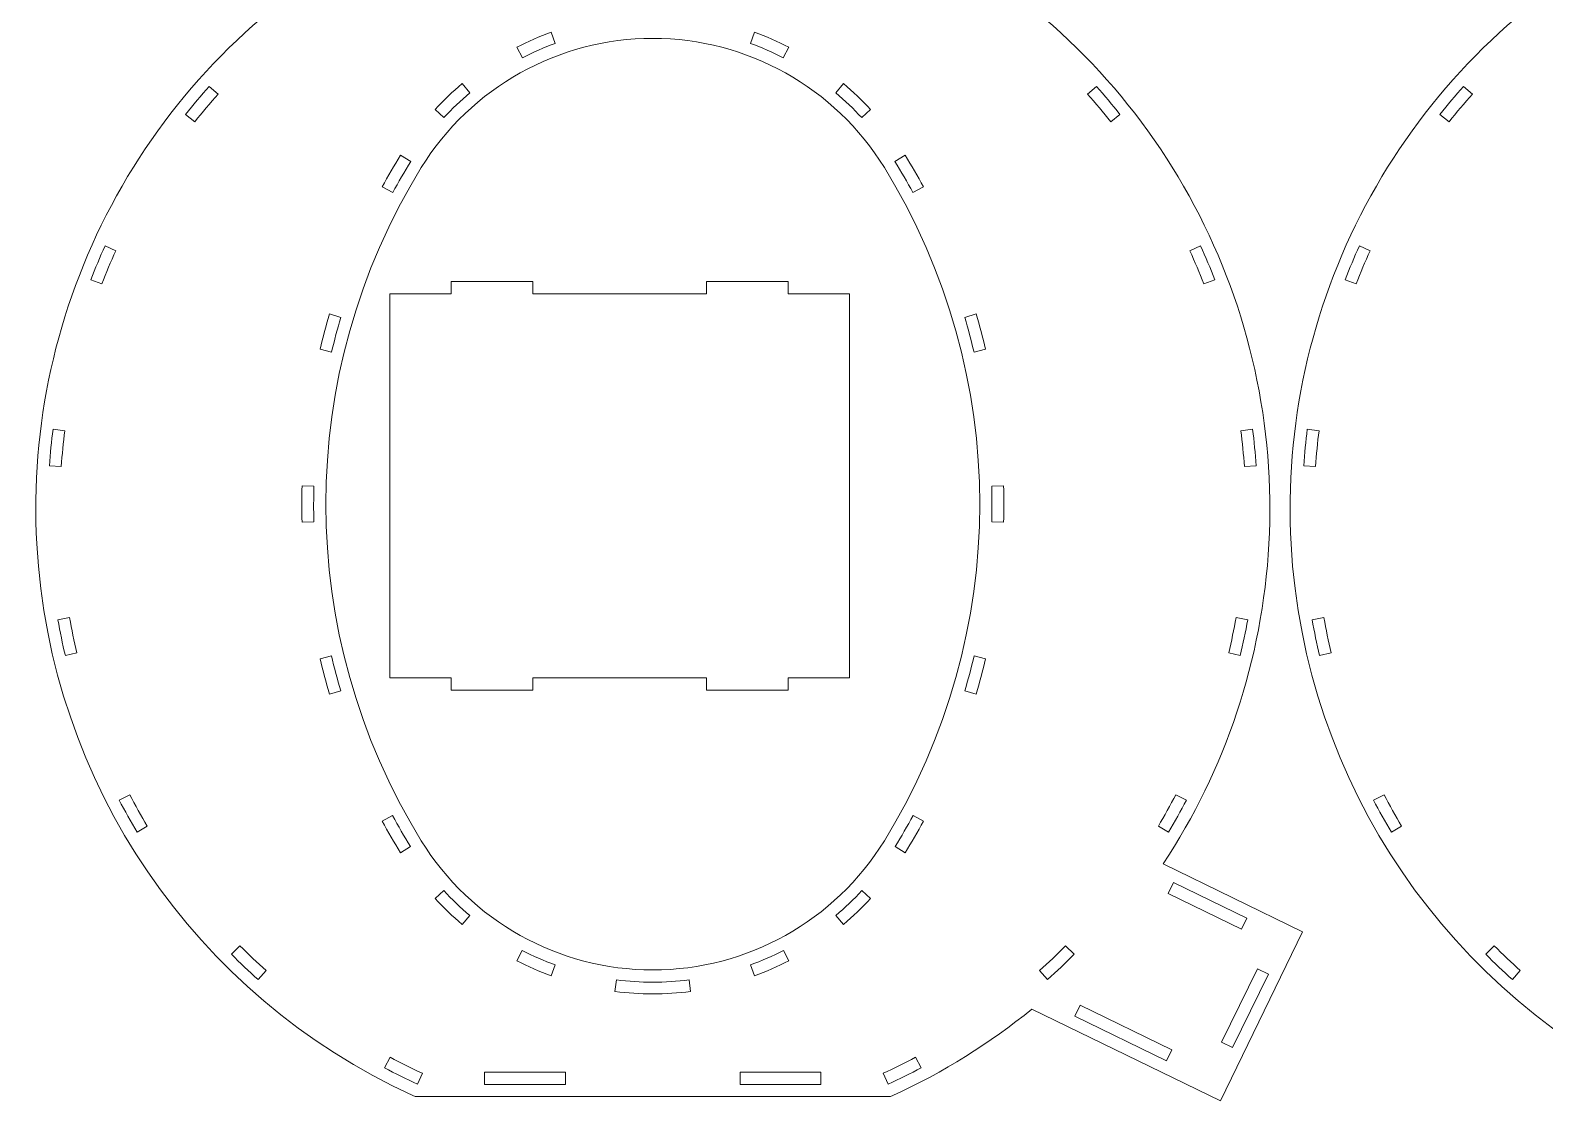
# Model space of a CAD drawing. Header units: millimetres. Extents: x -417 to 415, y -530 to 530.
# Drawn here: x -416.5 to -46, y -514.1 to -252.1 of the extents above; entities that cross this region are included whole.
import ezdxf

# ---------------------------------------------------------------- set-up
doc = ezdxf.new("R2010")
doc.units = ezdxf.units.MM
doc.header["$MEASUREMENT"] = 0
doc.layers.add('Camada 1', color=7, linetype='Continuous')

msp = doc.modelspace()

# ---------------------------------------------------------------- linework, layer by layer
at = {"layer": 'Camada 1', "color": 250, "lineweight": 20}
for points, knots in [([(-190.1563, -233.491), (-165.4218, -248.2729), (-145.226, -269.5054), (-131.6999, -294.9471), (-131.6999, -294.9471), (-118.1774, -320.3821), (-111.8705, -348.9905), (-113.4453, -377.7546), (-113.4453, -377.7546), (-115.0043, -406.2307), (-124.1727, -433.1459), (-139.3084, -456.0972), (-139.3084, -456.0972), (-139.3084, -456.0972), (-105.185, -472.6994), (-105.185, -472.6994), (-105.185, -472.6994), (-105.185, -472.6994), (-125.31, -514.0635), (-125.31, -514.0635), (-125.31, -514.0635), (-125.31, -514.0635), (-171.4285, -491.6252), (-171.4285, -491.6252), (-171.4285, -491.6252), (-181.6874, -499.9822), (-193.0848, -507.1224), (-205.4466, -512.781), (-205.4466, -512.781), (-205.4466, -512.781), (-206.0413, -513.0532), (-206.0413, -513.0532), (-206.0413, -513.0532), (-206.0413, -513.0532), (-322.3492, -513.0532), (-322.3492, -513.0532), (-322.3492, -513.0532), (-322.3492, -513.0532), (-322.9439, -512.781), (-322.9439, -512.781), (-322.9439, -512.781), (-376.3088, -488.3531), (-411.7369, -436.3566), (-414.9452, -377.7542), (-414.9452, -377.7542), (-416.5201, -348.9869), (-410.2116, -320.3754), (-396.686, -294.9385), (-396.686, -294.9385), (-383.1599, -269.5005), (-362.9658, -248.2711), (-338.2342, -233.491), (-338.2342, -233.491), (-292.6365, -206.241), (-235.7539, -206.2409), (-190.1563, -233.491)], [0, 0, 0, 0, 0.06666667, 0.06666667, 0.06666667, 0.06666667, 0.13333333, 0.13333333, 0.13333333, 0.13333333, 0.2, 0.2, 0.2, 0.2, 0.26666667, 0.26666667, 0.26666667, 0.26666667, 0.33333333, 0.33333333, 0.33333333, 0.33333333, 0.4, 0.4, 0.4, 0.4, 0.46666667, 0.46666667, 0.46666667, 0.46666667, 0.53333333, 0.53333333, 0.53333333, 0.53333333, 0.6, 0.6, 0.6, 0.6, 0.66666667, 0.66666667, 0.66666667, 0.66666667, 0.73333333, 0.73333333, 0.73333333, 0.73333333, 0.8, 0.8, 0.8, 0.8, 0.86666667, 0.86666667, 0.86666667, 0.86666667, 1, 1, 1, 1]), ([(116.7604, -233.491), (141.4949, -248.2729), (161.6907, -269.5054), (175.2168, -294.9471), (175.2168, -294.9471), (188.7393, -320.3821), (195.0462, -348.9905), (193.4714, -377.7546), (193.4714, -377.7546), (191.9124, -406.2307), (182.744, -433.1459), (167.6083, -456.0972), (167.6083, -456.0972), (167.6083, -456.0972), (201.7317, -472.6994), (201.7317, -472.6994), (201.7317, -472.6994), (201.7317, -472.6994), (181.6067, -514.0635), (181.6067, -514.0635), (181.6067, -514.0635), (181.6067, -514.0635), (135.4882, -491.6252), (135.4882, -491.6252), (135.4882, -491.6252), (125.2293, -499.9822), (113.8319, -507.1224), (101.4701, -512.781), (101.4701, -512.781), (101.4701, -512.781), (100.8754, -513.0532), (100.8754, -513.0532), (100.8754, -513.0532), (100.8754, -513.0532), (-15.4325, -513.0532), (-15.4325, -513.0532), (-15.4325, -513.0532), (-15.4325, -513.0532), (-16.0272, -512.781), (-16.0272, -512.781), (-16.0272, -512.781), (-69.3921, -488.3531), (-104.8202, -436.3566), (-108.0285, -377.7542), (-108.0285, -377.7542), (-109.6034, -348.9869), (-103.2949, -320.3754), (-89.7693, -294.9385), (-89.7693, -294.9385), (-76.2432, -269.5005), (-56.0491, -248.2711), (-31.3175, -233.491), (-31.3175, -233.491), (14.2802, -206.241), (71.1628, -206.2409), (116.7604, -233.491)], [0, 0, 0, 0, 0.06666667, 0.06666667, 0.06666667, 0.06666667, 0.13333333, 0.13333333, 0.13333333, 0.13333333, 0.2, 0.2, 0.2, 0.2, 0.26666667, 0.26666667, 0.26666667, 0.26666667, 0.33333333, 0.33333333, 0.33333333, 0.33333333, 0.4, 0.4, 0.4, 0.4, 0.46666667, 0.46666667, 0.46666667, 0.46666667, 0.53333333, 0.53333333, 0.53333333, 0.53333333, 0.6, 0.6, 0.6, 0.6, 0.66666667, 0.66666667, 0.66666667, 0.66666667, 0.73333333, 0.73333333, 0.73333333, 0.73333333, 0.8, 0.8, 0.8, 0.8, 0.86666667, 0.86666667, 0.86666667, 0.86666667, 1, 1, 1, 1]), ([(-264.1953, -254.0533), (-287.2904, -254.0533), (-308.7345, -266.0278), (-320.8504, -285.6896), (-320.8504, -285.6896), (-351.9691, -336.1894), (-351.9691, -399.9171), (-320.8504, -450.4169), (-320.8504, -450.4169), (-308.7345, -470.0787), (-287.2904, -482.0532), (-264.1953, -482.0532), (-264.1953, -482.0532), (-241.1002, -482.0532), (-219.656, -470.0787), (-207.5401, -450.4169), (-207.5401, -450.4169), (-176.4215, -399.9173), (-176.4213, -336.19), (-207.5396, -285.6903), (-207.5396, -285.6903), (-219.6557, -266.028), (-241.0998, -254.0533), (-264.1953, -254.0533)], [0, 0, 0, 0, 0.14285714, 0.14285714, 0.14285714, 0.14285714, 0.28571429, 0.28571429, 0.28571429, 0.28571429, 0.42857143, 0.42857143, 0.42857143, 0.42857143, 0.57142857, 0.57142857, 0.57142857, 0.57142857, 0.71428571, 0.71428571, 0.71428571, 0.71428571, 1, 1, 1, 1]), ([(-288.064, -255.2773), (-288.064, -255.2773), (-289.0678, -252.5192), (-289.0678, -252.5192), (-289.0678, -252.5192), (-291.9427, -253.5701), (-294.7501, -254.803), (-297.4691, -256.2088), (-297.4691, -256.2088), (-297.4691, -256.2088), (-296.1181, -258.813), (-296.1181, -258.813), (-296.1181, -258.813), (-293.5142, -257.4677), (-290.8243, -256.2862), (-288.064, -255.2773)], [0, 0, 0, 0, 0.2, 0.2, 0.2, 0.2, 0.4, 0.4, 0.4, 0.4, 0.6, 0.6, 0.6, 0.6, 1, 1, 1, 1]), ([(-232.2724, -258.8131), (-232.2724, -258.8131), (-230.9213, -256.2088), (-230.9213, -256.2088), (-230.9213, -256.2088), (-233.6403, -254.803), (-236.4477, -253.5701), (-239.3226, -252.5192), (-239.3226, -252.5192), (-239.3226, -252.5192), (-240.3264, -255.2774), (-240.3264, -255.2774), (-240.3264, -255.2774), (-237.5662, -256.2864), (-234.8762, -257.4677), (-232.2724, -258.8131)], [0, 0, 0, 0, 0.2, 0.2, 0.2, 0.2, 0.4, 0.4, 0.4, 0.4, 0.6, 0.6, 0.6, 0.6, 1, 1, 1, 1]), ([(-378.512, -272.6595), (-378.512, -272.6595), (-376.2582, -274.4481), (-376.2582, -274.4481), (-376.2582, -274.4481), (-374.4317, -272.1498), (-372.5386, -269.9044), (-370.5822, -267.7155), (-370.5822, -267.7155), (-370.5822, -267.7155), (-372.7239, -265.7987), (-372.7239, -265.7987), (-372.7239, -265.7987), (-374.7212, -268.0331), (-376.6528, -270.3198), (-378.512, -272.6595)], [0, 0, 0, 0, 0.2, 0.2, 0.2, 0.2, 0.4, 0.4, 0.4, 0.4, 0.6, 0.6, 0.6, 0.6, 1, 1, 1, 1]), ([(-308.9583, -267.3728), (-308.9583, -267.3728), (-310.8405, -265.1297), (-310.8405, -265.1297), (-310.8405, -265.1297), (-313.1824, -267.1005), (-315.399, -269.2193), (-317.4731, -271.4702), (-317.4731, -271.4702), (-317.4731, -271.4702), (-315.3198, -273.4488), (-315.3198, -273.4488), (-315.3198, -273.4488), (-313.3221, -271.2828), (-311.1965, -269.2546), (-308.9583, -267.3728)], [0, 0, 0, 0, 0.2, 0.2, 0.2, 0.2, 0.4, 0.4, 0.4, 0.4, 0.6, 0.6, 0.6, 0.6, 1, 1, 1, 1]), ([(-217.5499, -265.1297), (-217.5499, -265.1297), (-219.4322, -267.3729), (-219.4322, -267.3729), (-219.4322, -267.3729), (-217.194, -269.2547), (-215.0682, -271.2829), (-213.0706, -273.4489), (-213.0706, -273.4489), (-213.0706, -273.4489), (-210.9173, -271.4702), (-210.9173, -271.4702), (-210.9173, -271.4702), (-212.9914, -269.2193), (-215.208, -267.1005), (-217.5499, -265.1297)], [0, 0, 0, 0, 0.2, 0.2, 0.2, 0.2, 0.4, 0.4, 0.4, 0.4, 0.6, 0.6, 0.6, 0.6, 1, 1, 1, 1]), ([(-155.6667, -265.7988), (-155.6667, -265.7988), (-157.8082, -267.7155), (-157.8082, -267.7155), (-157.8082, -267.7155), (-155.8518, -269.9044), (-153.9587, -272.1498), (-152.1322, -274.4481), (-152.1322, -274.4481), (-152.1322, -274.4481), (-149.8785, -272.6596), (-149.8785, -272.6596), (-149.8785, -272.6596), (-151.738, -270.3201), (-153.6692, -268.033), (-155.6667, -265.7988)], [0, 0, 0, 0, 0.2, 0.2, 0.2, 0.2, 0.4, 0.4, 0.4, 0.4, 0.6, 0.6, 0.6, 0.6, 1, 1, 1, 1]), ([(-71.5953, -272.6595), (-71.5953, -272.6595), (-69.3415, -274.4481), (-69.3415, -274.4481), (-69.3415, -274.4481), (-67.515, -272.1498), (-65.6219, -269.9044), (-63.6655, -267.7155), (-63.6655, -267.7155), (-63.6655, -267.7155), (-65.8072, -265.7987), (-65.8072, -265.7987), (-65.8072, -265.7987), (-67.8045, -268.0331), (-69.7361, -270.3198), (-71.5953, -272.6595)], [0, 0, 0, 0, 0.2, 0.2, 0.2, 0.2, 0.4, 0.4, 0.4, 0.4, 0.6, 0.6, 0.6, 0.6, 1, 1, 1, 1]), ([(-323.4396, -284.1741), (-323.4396, -284.1741), (-325.9257, -282.642), (-325.9257, -282.642), (-325.9257, -282.642), (-327.4917, -285.1869), (-328.9877, -287.7749), (-330.4114, -290.4021), (-330.4114, -290.4021), (-330.4114, -290.4021), (-327.8434, -291.7916), (-327.8434, -291.7916), (-327.8434, -291.7916), (-326.45, -289.2228), (-324.9836, -286.6821), (-323.4396, -284.1741)], [0, 0, 0, 0, 0.2, 0.2, 0.2, 0.2, 0.4, 0.4, 0.4, 0.4, 0.6, 0.6, 0.6, 0.6, 1, 1, 1, 1]), ([(-200.547, -291.7916), (-200.547, -291.7916), (-197.979, -290.4021), (-197.979, -290.4021), (-197.979, -290.4021), (-199.4027, -287.7749), (-200.8987, -285.1869), (-202.4647, -282.642), (-202.4647, -282.642), (-202.4647, -282.642), (-204.9508, -284.1741), (-204.9508, -284.1741), (-204.9508, -284.1741), (-203.4068, -286.6821), (-201.9404, -289.2228), (-200.547, -291.7916)], [0, 0, 0, 0, 0.2, 0.2, 0.2, 0.2, 0.4, 0.4, 0.4, 0.4, 0.6, 0.6, 0.6, 0.6, 1, 1, 1, 1]), ([(-401.7109, -313.1162), (-401.7109, -313.1162), (-399.0189, -314.1565), (-399.0189, -314.1565), (-399.0189, -314.1565), (-397.9588, -311.4188), (-396.8194, -308.7119), (-395.6027, -306.0402), (-395.6027, -306.0402), (-395.6027, -306.0402), (-398.2228, -304.8449), (-398.2228, -304.8449), (-398.2228, -304.8449), (-399.4633, -307.5667), (-400.6287, -310.324), (-401.7109, -313.1162)], [0, 0, 0, 0, 0.2, 0.2, 0.2, 0.2, 0.4, 0.4, 0.4, 0.4, 0.6, 0.6, 0.6, 0.6, 1, 1, 1, 1]), ([(-130.1678, -304.845), (-130.1678, -304.845), (-132.7877, -306.0402), (-132.7877, -306.0402), (-132.7877, -306.0402), (-131.571, -308.7119), (-130.4316, -311.4188), (-129.3715, -314.1565), (-129.3715, -314.1565), (-129.3715, -314.1565), (-126.6796, -313.1162), (-126.6796, -313.1162), (-126.6796, -313.1162), (-127.7621, -310.3241), (-128.9271, -307.5667), (-130.1678, -304.845)], [0, 0, 0, 0, 0.2, 0.2, 0.2, 0.2, 0.4, 0.4, 0.4, 0.4, 0.6, 0.6, 0.6, 0.6, 1, 1, 1, 1]), ([(-94.7942, -313.1162), (-94.7942, -313.1162), (-92.1022, -314.1565), (-92.1022, -314.1565), (-92.1022, -314.1565), (-91.0421, -311.4188), (-89.9027, -308.7119), (-88.686, -306.0402), (-88.686, -306.0402), (-88.686, -306.0402), (-91.3061, -304.8449), (-91.3061, -304.8449), (-91.3061, -304.8449), (-92.5466, -307.5667), (-93.712, -310.324), (-94.7942, -313.1162)], [0, 0, 0, 0, 0.2, 0.2, 0.2, 0.2, 0.4, 0.4, 0.4, 0.4, 0.6, 0.6, 0.6, 0.6, 1, 1, 1, 1]), ([(-216.0677, -410.5584), (-216.0677, -410.5584), (-216.0677, -316.5584), (-216.0677, -316.5584), (-216.0677, -316.5584), (-216.0677, -316.5584), (-231.0677, -316.5584), (-231.0677, -316.5584), (-231.0677, -316.5584), (-231.0677, -316.5584), (-231.0677, -313.5584), (-231.0677, -313.5584), (-231.0677, -313.5584), (-231.0677, -313.5584), (-251.0677, -313.5584), (-251.0677, -313.5584), (-251.0677, -313.5584), (-251.0677, -313.5584), (-251.0677, -316.5584), (-251.0677, -316.5584), (-251.0677, -316.5584), (-251.0677, -316.5584), (-293.5703, -316.5584), (-293.5703, -316.5584), (-293.5703, -316.5584), (-293.5703, -316.5584), (-293.5703, -313.5584), (-293.5703, -313.5584), (-293.5703, -313.5584), (-293.5703, -313.5584), (-313.5703, -313.5584), (-313.5703, -313.5584), (-313.5703, -313.5584), (-313.5703, -313.5584), (-313.5703, -316.5584), (-313.5703, -316.5584), (-313.5703, -316.5584), (-313.5703, -316.5584), (-328.5703, -316.5584), (-328.5703, -316.5584), (-328.5703, -316.5584), (-328.5703, -316.5584), (-328.5703, -410.5584), (-328.5703, -410.5584), (-328.5703, -410.5584), (-328.5703, -410.5584), (-313.5703, -410.5584), (-313.5703, -410.5584), (-313.5703, -410.5584), (-313.5703, -410.5584), (-313.5703, -413.5584), (-313.5703, -413.5584), (-313.5703, -413.5584), (-313.5703, -413.5584), (-293.5703, -413.5584), (-293.5703, -413.5584), (-293.5703, -413.5584), (-293.5703, -413.5584), (-293.5703, -410.5584), (-293.5703, -410.5584), (-293.5703, -410.5584), (-293.5703, -410.5584), (-251.0677, -410.5584), (-251.0677, -410.5584), (-251.0677, -410.5584), (-251.0677, -410.5584), (-251.0677, -413.5584), (-251.0677, -413.5584), (-251.0677, -413.5584), (-251.0677, -413.5584), (-231.0677, -413.5584), (-231.0677, -413.5584), (-231.0677, -413.5584), (-231.0677, -413.5584), (-231.0677, -410.5584), (-231.0677, -410.5584), (-231.0677, -410.5584), (-231.0677, -410.5584), (-216.0677, -410.5584), (-216.0677, -410.5584)], [0, 0, 0, 0, 0.04761905, 0.04761905, 0.04761905, 0.04761905, 0.0952381, 0.0952381, 0.0952381, 0.0952381, 0.14285714, 0.14285714, 0.14285714, 0.14285714, 0.19047619, 0.19047619, 0.19047619, 0.19047619, 0.23809524, 0.23809524, 0.23809524, 0.23809524, 0.28571429, 0.28571429, 0.28571429, 0.28571429, 0.33333333, 0.33333333, 0.33333333, 0.33333333, 0.38095238, 0.38095238, 0.38095238, 0.38095238, 0.42857143, 0.42857143, 0.42857143, 0.42857143, 0.47619048, 0.47619048, 0.47619048, 0.47619048, 0.52380952, 0.52380952, 0.52380952, 0.52380952, 0.57142857, 0.57142857, 0.57142857, 0.57142857, 0.61904762, 0.61904762, 0.61904762, 0.61904762, 0.66666667, 0.66666667, 0.66666667, 0.66666667, 0.71428571, 0.71428571, 0.71428571, 0.71428571, 0.76190476, 0.76190476, 0.76190476, 0.76190476, 0.80952381, 0.80952381, 0.80952381, 0.80952381, 0.85714286, 0.85714286, 0.85714286, 0.85714286, 0.9047619, 0.9047619, 0.9047619, 0.9047619, 1, 1, 1, 1]), ([(-340.5217, -322.3317), (-340.5217, -322.3317), (-343.3071, -321.4999), (-343.3071, -321.4999), (-343.3071, -321.4999), (-344.1603, -324.3636), (-344.9348, -327.2508), (-345.6292, -330.1571), (-345.6292, -330.1571), (-345.6292, -330.1571), (-342.7995, -330.8314), (-342.7995, -330.8314), (-342.7995, -330.8314), (-342.1185, -327.9828), (-341.3614, -325.148), (-340.5217, -322.3317)], [0, 0, 0, 0, 0.2, 0.2, 0.2, 0.2, 0.4, 0.4, 0.4, 0.4, 0.6, 0.6, 0.6, 0.6, 1, 1, 1, 1]), ([(-185.5909, -330.8314), (-185.5909, -330.8314), (-182.7612, -330.1571), (-182.7612, -330.1571), (-182.7612, -330.1571), (-183.4556, -327.2508), (-184.2301, -324.3636), (-185.0833, -321.4999), (-185.0833, -321.4999), (-185.0833, -321.4999), (-187.8688, -322.3317), (-187.8688, -322.3317), (-187.8688, -322.3317), (-187.0295, -325.148), (-186.2717, -327.9827), (-185.5909, -330.8314)], [0, 0, 0, 0, 0.2, 0.2, 0.2, 0.2, 0.4, 0.4, 0.4, 0.4, 0.6, 0.6, 0.6, 0.6, 1, 1, 1, 1]), ([(-411.8285, -358.6449), (-411.8285, -358.6449), (-408.9363, -358.8381), (-408.9363, -358.8381), (-408.9363, -358.8381), (-408.7386, -355.909), (-408.4561, -352.9857), (-408.0892, -350.0729), (-408.0892, -350.0729), (-408.0892, -350.0729), (-410.9602, -349.7093), (-410.9602, -349.7093), (-410.9602, -349.7093), (-411.3336, -352.6707), (-411.6262, -355.6498), (-411.8285, -358.6449)], [0, 0, 0, 0, 0.2, 0.2, 0.2, 0.2, 0.4, 0.4, 0.4, 0.4, 0.6, 0.6, 0.6, 0.6, 1, 1, 1, 1]), ([(-117.4303, -349.7093), (-117.4303, -349.7093), (-120.3012, -350.0729), (-120.3012, -350.0729), (-120.3012, -350.0729), (-119.9343, -352.9857), (-119.6518, -355.909), (-119.4541, -358.8381), (-119.4541, -358.8381), (-119.4541, -358.8381), (-116.562, -358.6449), (-116.562, -358.6449), (-116.562, -358.6449), (-116.765, -355.6499), (-117.0568, -352.6707), (-117.4303, -349.7093)], [0, 0, 0, 0, 0.2, 0.2, 0.2, 0.2, 0.4, 0.4, 0.4, 0.4, 0.6, 0.6, 0.6, 0.6, 1, 1, 1, 1]), ([(-104.9118, -358.6449), (-104.9118, -358.6449), (-102.0196, -358.8381), (-102.0196, -358.8381), (-102.0196, -358.8381), (-101.8219, -355.909), (-101.5394, -352.9857), (-101.1725, -350.0729), (-101.1725, -350.0729), (-101.1725, -350.0729), (-104.0435, -349.7093), (-104.0435, -349.7093), (-104.0435, -349.7093), (-104.4169, -352.6707), (-104.7095, -355.6498), (-104.9118, -358.6449)], [0, 0, 0, 0, 0.2, 0.2, 0.2, 0.2, 0.4, 0.4, 0.4, 0.4, 0.6, 0.6, 0.6, 0.6, 1, 1, 1, 1]), ([(-347.1226, -363.616), (-347.1226, -363.616), (-350.0279, -363.5342), (-350.0279, -363.5342), (-350.0279, -363.5342), (-350.1101, -366.5212), (-350.1101, -369.5104), (-350.0279, -372.4974), (-350.0279, -372.4974), (-350.0279, -372.4974), (-347.1245, -372.4157), (-347.1245, -372.4157), (-347.1245, -372.4157), (-347.2042, -369.483), (-347.204, -366.5487), (-347.1226, -363.616)], [0, 0, 0, 0, 0.2, 0.2, 0.2, 0.2, 0.4, 0.4, 0.4, 0.4, 0.6, 0.6, 0.6, 0.6, 1, 1, 1, 1]), ([(-181.2659, -372.4157), (-181.2659, -372.4157), (-178.3625, -372.4974), (-178.3625, -372.4974), (-178.3625, -372.4974), (-178.2803, -369.5107), (-178.2803, -366.5218), (-178.3625, -363.535), (-178.3625, -363.535), (-178.3625, -363.535), (-181.2678, -363.6159), (-181.2678, -363.6159), (-181.2678, -363.6159), (-181.1867, -366.5486), (-181.1859, -369.4829), (-181.2659, -372.4157)], [0, 0, 0, 0, 0.2, 0.2, 0.2, 0.2, 0.4, 0.4, 0.4, 0.4, 0.6, 0.6, 0.6, 0.6, 1, 1, 1, 1]), ([(-407.9396, -405.125), (-407.9396, -405.125), (-405.1124, -404.4471), (-405.1124, -404.4471), (-405.1124, -404.4471), (-405.795, -401.5918), (-406.395, -398.7168), (-406.9112, -395.8268), (-406.9112, -395.8268), (-406.9112, -395.8268), (-409.7745, -396.3363), (-409.7745, -396.3363), (-409.7745, -396.3363), (-409.2471, -399.2916), (-408.6329, -402.2216), (-407.9396, -405.125)], [0, 0, 0, 0, 0.2, 0.2, 0.2, 0.2, 0.4, 0.4, 0.4, 0.4, 0.6, 0.6, 0.6, 0.6, 1, 1, 1, 1]), ([(-118.6159, -396.3363), (-118.6159, -396.3363), (-121.4792, -395.8268), (-121.4792, -395.8268), (-121.4792, -395.8268), (-121.9954, -398.7168), (-122.5954, -401.5918), (-123.278, -404.4471), (-123.278, -404.4471), (-123.278, -404.4471), (-120.4509, -405.1249), (-120.4509, -405.1249), (-120.4509, -405.1249), (-119.7577, -402.2214), (-119.1425, -399.2919), (-118.6159, -396.3363)], [0, 0, 0, 0, 0.2, 0.2, 0.2, 0.2, 0.4, 0.4, 0.4, 0.4, 0.6, 0.6, 0.6, 0.6, 1, 1, 1, 1]), ([(-101.0229, -405.125), (-101.0229, -405.125), (-98.1957, -404.4471), (-98.1957, -404.4471), (-98.1957, -404.4471), (-98.8783, -401.5918), (-99.4783, -398.7168), (-99.9945, -395.8268), (-99.9945, -395.8268), (-99.9945, -395.8268), (-102.8578, -396.3363), (-102.8578, -396.3363), (-102.8578, -396.3363), (-102.3304, -399.2916), (-101.7162, -402.2216), (-101.0229, -405.125)], [0, 0, 0, 0, 0.2, 0.2, 0.2, 0.2, 0.4, 0.4, 0.4, 0.4, 0.6, 0.6, 0.6, 0.6, 1, 1, 1, 1]), ([(-342.8162, -405.2042), (-342.8162, -405.2042), (-345.6292, -405.8745), (-345.6292, -405.8745), (-345.6292, -405.8745), (-344.9348, -408.7808), (-344.1603, -411.668), (-343.3071, -414.5317), (-343.3071, -414.5317), (-343.3071, -414.5317), (-340.5417, -413.7059), (-340.5417, -413.7059), (-340.5417, -413.7059), (-341.3798, -410.8888), (-342.1367, -408.0535), (-342.8162, -405.2042)], [0, 0, 0, 0, 0.2, 0.2, 0.2, 0.2, 0.4, 0.4, 0.4, 0.4, 0.6, 0.6, 0.6, 0.6, 1, 1, 1, 1]), ([(-187.8488, -413.7059), (-187.8488, -413.7059), (-185.0833, -414.5317), (-185.0833, -414.5317), (-185.0833, -414.5317), (-184.2301, -411.668), (-183.4556, -408.7808), (-182.7612, -405.8745), (-182.7612, -405.8745), (-182.7612, -405.8745), (-185.5743, -405.2042), (-185.5743, -405.2042), (-185.5743, -405.2042), (-186.2542, -408.0535), (-187.0103, -410.8889), (-187.8488, -413.7059)], [0, 0, 0, 0, 0.2, 0.2, 0.2, 0.2, 0.4, 0.4, 0.4, 0.4, 0.6, 0.6, 0.6, 0.6, 1, 1, 1, 1]), ([(-390.3973, -448.3456), (-390.3973, -448.3456), (-387.8936, -446.8536), (-387.8936, -446.8536), (-387.8936, -446.8536), (-389.3947, -444.3306), (-390.8227, -441.7642), (-392.1753, -439.1587), (-392.1753, -439.1587), (-392.1753, -439.1587), (-394.7647, -440.5006), (-394.7647, -440.5006), (-394.7647, -440.5006), (-393.3847, -443.1591), (-391.9269, -445.7743), (-390.3973, -448.3456)], [0, 0, 0, 0, 0.2, 0.2, 0.2, 0.2, 0.4, 0.4, 0.4, 0.4, 0.6, 0.6, 0.6, 0.6, 1, 1, 1, 1]), ([(-133.6258, -440.5006), (-133.6258, -440.5006), (-136.2151, -439.1587), (-136.2151, -439.1587), (-136.2151, -439.1587), (-137.5677, -441.7642), (-138.9957, -444.3306), (-140.4968, -446.8536), (-140.4968, -446.8536), (-140.4968, -446.8536), (-137.9931, -448.3455), (-137.9931, -448.3455), (-137.9931, -448.3455), (-136.4637, -445.7741), (-135.0055, -443.1592), (-133.6258, -440.5006)], [0, 0, 0, 0, 0.2, 0.2, 0.2, 0.2, 0.4, 0.4, 0.4, 0.4, 0.6, 0.6, 0.6, 0.6, 1, 1, 1, 1]), ([(-83.4806, -448.3456), (-83.4806, -448.3456), (-80.9769, -446.8536), (-80.9769, -446.8536), (-80.9769, -446.8536), (-82.478, -444.3306), (-83.906, -441.7642), (-85.2586, -439.1587), (-85.2586, -439.1587), (-85.2586, -439.1587), (-87.848, -440.5006), (-87.848, -440.5006), (-87.848, -440.5006), (-86.468, -443.1591), (-85.0102, -445.7743), (-83.4806, -448.3456)], [0, 0, 0, 0, 0.2, 0.2, 0.2, 0.2, 0.4, 0.4, 0.4, 0.4, 0.6, 0.6, 0.6, 0.6, 1, 1, 1, 1]), ([(-327.8745, -444.2568), (-327.8745, -444.2568), (-330.4114, -445.6295), (-330.4114, -445.6295), (-330.4114, -445.6295), (-328.9877, -448.2567), (-327.4917, -450.8447), (-325.9257, -453.3896), (-325.9257, -453.3896), (-325.9257, -453.3896), (-323.4726, -451.8779), (-323.4726, -451.8779), (-323.4726, -451.8779), (-325.0159, -449.3687), (-326.4819, -446.8268), (-327.8745, -444.2568)], [0, 0, 0, 0, 0.2, 0.2, 0.2, 0.2, 0.4, 0.4, 0.4, 0.4, 0.6, 0.6, 0.6, 0.6, 1, 1, 1, 1]), ([(-204.9179, -451.8778), (-204.9179, -451.8778), (-202.4647, -453.3896), (-202.4647, -453.3896), (-202.4647, -453.3896), (-200.8987, -450.8447), (-199.4027, -448.2567), (-197.979, -445.6295), (-197.979, -445.6295), (-197.979, -445.6295), (-200.5161, -444.2567), (-200.5161, -444.2567), (-200.5161, -444.2567), (-201.9088, -446.8267), (-203.3745, -449.3686), (-204.9179, -451.8778)], [0, 0, 0, 0, 0.2, 0.2, 0.2, 0.2, 0.4, 0.4, 0.4, 0.4, 0.6, 0.6, 0.6, 0.6, 1, 1, 1, 1]), ([(-315.3569, -462.6169), (-315.3569, -462.6169), (-317.4731, -464.5614), (-317.4731, -464.5614), (-317.4731, -464.5614), (-315.399, -466.8123), (-313.1824, -468.9311), (-310.8405, -470.9019), (-310.8405, -470.9019), (-310.8405, -470.9019), (-308.9949, -468.7025), (-308.9949, -468.7025), (-308.9949, -468.7025), (-311.2335, -466.8176), (-313.3594, -464.7863), (-315.3569, -462.6169)], [0, 0, 0, 0, 0.2, 0.2, 0.2, 0.2, 0.4, 0.4, 0.4, 0.4, 0.6, 0.6, 0.6, 0.6, 1, 1, 1, 1]), ([(-219.3956, -468.7024), (-219.3956, -468.7024), (-217.5499, -470.9019), (-217.5499, -470.9019), (-217.5499, -470.9019), (-215.208, -468.9311), (-212.9914, -466.8123), (-210.9173, -464.5614), (-210.9173, -464.5614), (-210.9173, -464.5614), (-213.0335, -462.6168), (-213.0335, -462.6168), (-213.0335, -462.6168), (-215.0311, -464.7861), (-217.157, -466.8175), (-219.3956, -468.7024)], [0, 0, 0, 0, 0.2, 0.2, 0.2, 0.2, 0.4, 0.4, 0.4, 0.4, 0.6, 0.6, 0.6, 0.6, 1, 1, 1, 1]), ([(-138.1145, -463.3505), (-138.1145, -463.3505), (-120.1302, -472.1005), (-120.1302, -472.1005), (-120.1302, -472.1005), (-120.1302, -472.1005), (-118.8177, -469.4029), (-118.8177, -469.4029), (-118.8177, -469.4029), (-118.8177, -469.4029), (-136.802, -460.6529), (-136.802, -460.6529), (-136.802, -460.6529), (-136.802, -460.6529), (-138.1145, -463.3505), (-138.1145, -463.3505)], [0, 0, 0, 0, 0.2, 0.2, 0.2, 0.2, 0.4, 0.4, 0.4, 0.4, 0.6, 0.6, 0.6, 0.6, 1, 1, 1, 1]), ([(-360.7938, -484.3963), (-360.7938, -484.3963), (-358.8388, -482.2177), (-358.8388, -482.2177), (-358.8388, -482.2177), (-361.0225, -480.2555), (-363.1494, -478.2302), (-365.2159, -476.145), (-365.2159, -476.145), (-365.2159, -476.145), (-367.296, -478.2037), (-367.296, -478.2037), (-367.296, -478.2037), (-365.1922, -480.3277), (-363.0234, -482.3921), (-360.7938, -484.3963)], [0, 0, 0, 0, 0.2, 0.2, 0.2, 0.2, 0.4, 0.4, 0.4, 0.4, 0.6, 0.6, 0.6, 0.6, 1, 1, 1, 1]), ([(-296.1488, -477.2779), (-296.1488, -477.2779), (-297.4691, -479.8228), (-297.4691, -479.8228), (-297.4691, -479.8228), (-294.7501, -481.2286), (-291.9427, -482.4615), (-289.0678, -483.5124), (-289.0678, -483.5124), (-289.0678, -483.5124), (-288.0881, -480.8205), (-288.0881, -480.8205), (-288.0881, -480.8205), (-290.8508, -479.8095), (-293.543, -478.626), (-296.1488, -477.2779)], [0, 0, 0, 0, 0.2, 0.2, 0.2, 0.2, 0.4, 0.4, 0.4, 0.4, 0.6, 0.6, 0.6, 0.6, 1, 1, 1, 1]), ([(-240.3023, -480.8205), (-240.3023, -480.8205), (-239.3226, -483.5124), (-239.3226, -483.5124), (-239.3226, -483.5124), (-236.4477, -482.4615), (-233.6403, -481.2286), (-230.9213, -479.8228), (-230.9213, -479.8228), (-230.9213, -479.8228), (-232.2416, -477.2779), (-232.2416, -477.2779), (-232.2416, -477.2779), (-234.8474, -478.6259), (-237.5396, -479.8096), (-240.3023, -480.8205)], [0, 0, 0, 0, 0.2, 0.2, 0.2, 0.2, 0.4, 0.4, 0.4, 0.4, 0.6, 0.6, 0.6, 0.6, 1, 1, 1, 1]), ([(-161.0945, -478.2036), (-161.0945, -478.2036), (-163.1745, -476.145), (-163.1745, -476.145), (-163.1745, -476.145), (-165.241, -478.2302), (-167.3679, -480.2555), (-169.5516, -482.2177), (-169.5516, -482.2177), (-169.5516, -482.2177), (-167.5967, -484.3962), (-167.5967, -484.3962), (-167.5967, -484.3962), (-165.3674, -482.3918), (-163.198, -480.3278), (-161.0945, -478.2036)], [0, 0, 0, 0, 0.2, 0.2, 0.2, 0.2, 0.4, 0.4, 0.4, 0.4, 0.6, 0.6, 0.6, 0.6, 1, 1, 1, 1]), ([(-53.8771, -484.3963), (-53.8771, -484.3963), (-51.9221, -482.2177), (-51.9221, -482.2177), (-51.9221, -482.2177), (-54.1058, -480.2555), (-56.2327, -478.2302), (-58.2992, -476.145), (-58.2992, -476.145), (-58.2992, -476.145), (-60.3793, -478.2037), (-60.3793, -478.2037), (-60.3793, -478.2037), (-58.2755, -480.3277), (-56.1067, -482.3921), (-53.8771, -484.3963)], [0, 0, 0, 0, 0.2, 0.2, 0.2, 0.2, 0.4, 0.4, 0.4, 0.4, 0.6, 0.6, 0.6, 0.6, 1, 1, 1, 1]), ([(-273.082, -484.4837), (-273.082, -484.4837), (-273.4516, -487.322), (-273.4516, -487.322), (-273.4516, -487.322), (-267.3097, -488.1133), (-261.0807, -488.1133), (-254.9388, -487.322), (-254.9388, -487.322), (-254.9388, -487.322), (-255.3084, -484.4836), (-255.3084, -484.4836), (-255.3084, -484.4836), (-258.234, -484.8601), (-261.2013, -485.0532), (-264.1953, -485.0532), (-264.1953, -485.0532), (-267.1892, -485.0532), (-270.1565, -484.8603), (-273.082, -484.4837)], [0, 0, 0, 0, 0.16666667, 0.16666667, 0.16666667, 0.16666667, 0.33333333, 0.33333333, 0.33333333, 0.33333333, 0.5, 0.5, 0.5, 0.5, 0.66666667, 0.66666667, 0.66666667, 0.66666667, 1, 1, 1, 1]), ([(-116.2678, -481.7642), (-116.2678, -481.7642), (-125.0178, -499.7486), (-125.0178, -499.7486), (-125.0178, -499.7486), (-125.0178, -499.7486), (-122.3202, -501.0611), (-122.3202, -501.0611), (-122.3202, -501.0611), (-122.3202, -501.0611), (-113.5702, -483.0767), (-113.5702, -483.0767), (-113.5702, -483.0767), (-113.5702, -483.0767), (-116.2678, -481.7642), (-116.2678, -481.7642)], [0, 0, 0, 0, 0.2, 0.2, 0.2, 0.2, 0.4, 0.4, 0.4, 0.4, 0.6, 0.6, 0.6, 0.6, 1, 1, 1, 1]), ([(-137.1699, -501.6208), (-137.1699, -501.6208), (-159.6504, -490.6833), (-159.6504, -490.6833), (-159.6504, -490.6833), (-159.6504, -490.6833), (-160.9629, -493.3809), (-160.9629, -493.3809), (-160.9629, -493.3809), (-160.9629, -493.3809), (-138.4824, -504.3184), (-138.4824, -504.3184), (-138.4824, -504.3184), (-138.4824, -504.3184), (-137.1699, -501.6208), (-137.1699, -501.6208)], [0, 0, 0, 0, 0.2, 0.2, 0.2, 0.2, 0.4, 0.4, 0.4, 0.4, 0.6, 0.6, 0.6, 0.6, 1, 1, 1, 1]), ([(-321.7999, -510.0042), (-321.7999, -510.0042), (-320.579, -507.3373), (-320.579, -507.3373), (-320.579, -507.3373), (-323.2476, -506.1136), (-325.8807, -504.8127), (-328.474, -503.4366), (-328.474, -503.4366), (-328.474, -503.4366), (-329.8485, -506.0227), (-329.8485, -506.0227), (-329.8485, -506.0227), (-327.214, -507.4203), (-324.5323, -508.751), (-321.7999, -510.0042)], [0, 0, 0, 0, 0.2, 0.2, 0.2, 0.2, 0.4, 0.4, 0.4, 0.4, 0.6, 0.6, 0.6, 0.6, 1, 1, 1, 1]), ([(-198.5419, -506.0226), (-198.5419, -506.0226), (-199.9164, -503.4366), (-199.9164, -503.4366), (-199.9164, -503.4366), (-202.5097, -504.8127), (-205.1428, -506.1136), (-207.8114, -507.3373), (-207.8114, -507.3373), (-207.8114, -507.3373), (-206.5905, -510.0041), (-206.5905, -510.0041), (-206.5905, -510.0041), (-203.8581, -508.7508), (-201.1762, -507.4204), (-198.5419, -506.0226)], [0, 0, 0, 0, 0.2, 0.2, 0.2, 0.2, 0.4, 0.4, 0.4, 0.4, 0.6, 0.6, 0.6, 0.6, 1, 1, 1, 1]), ([(-285.5465, -510.0532), (-285.5465, -510.0532), (-285.5465, -507.1158), (-285.5465, -507.1158), (-285.5465, -507.1158), (-285.5465, -507.1158), (-305.3465, -507.1158), (-305.3465, -507.1158), (-305.3465, -507.1158), (-305.3465, -507.1158), (-305.3465, -510.0532), (-305.3465, -510.0532), (-305.3465, -510.0532), (-305.3465, -510.0532), (-285.5465, -510.0532), (-285.5465, -510.0532)], [0, 0, 0, 0, 0.2, 0.2, 0.2, 0.2, 0.4, 0.4, 0.4, 0.4, 0.6, 0.6, 0.6, 0.6, 1, 1, 1, 1]), ([(-223.0439, -510.0532), (-223.0439, -510.0532), (-223.0439, -507.1158), (-223.0439, -507.1158), (-223.0439, -507.1158), (-223.0439, -507.1158), (-242.8439, -507.1158), (-242.8439, -507.1158), (-242.8439, -507.1158), (-242.8439, -507.1158), (-242.8439, -510.0532), (-242.8439, -510.0532), (-242.8439, -510.0532), (-242.8439, -510.0532), (-223.0439, -510.0532), (-223.0439, -510.0532)], [0, 0, 0, 0, 0.2, 0.2, 0.2, 0.2, 0.4, 0.4, 0.4, 0.4, 0.6, 0.6, 0.6, 0.6, 1, 1, 1, 1])]:
    msp.add_open_spline(points, degree=3, knots=knots, dxfattribs=at)

doc.saveas('drawing.dxf')
